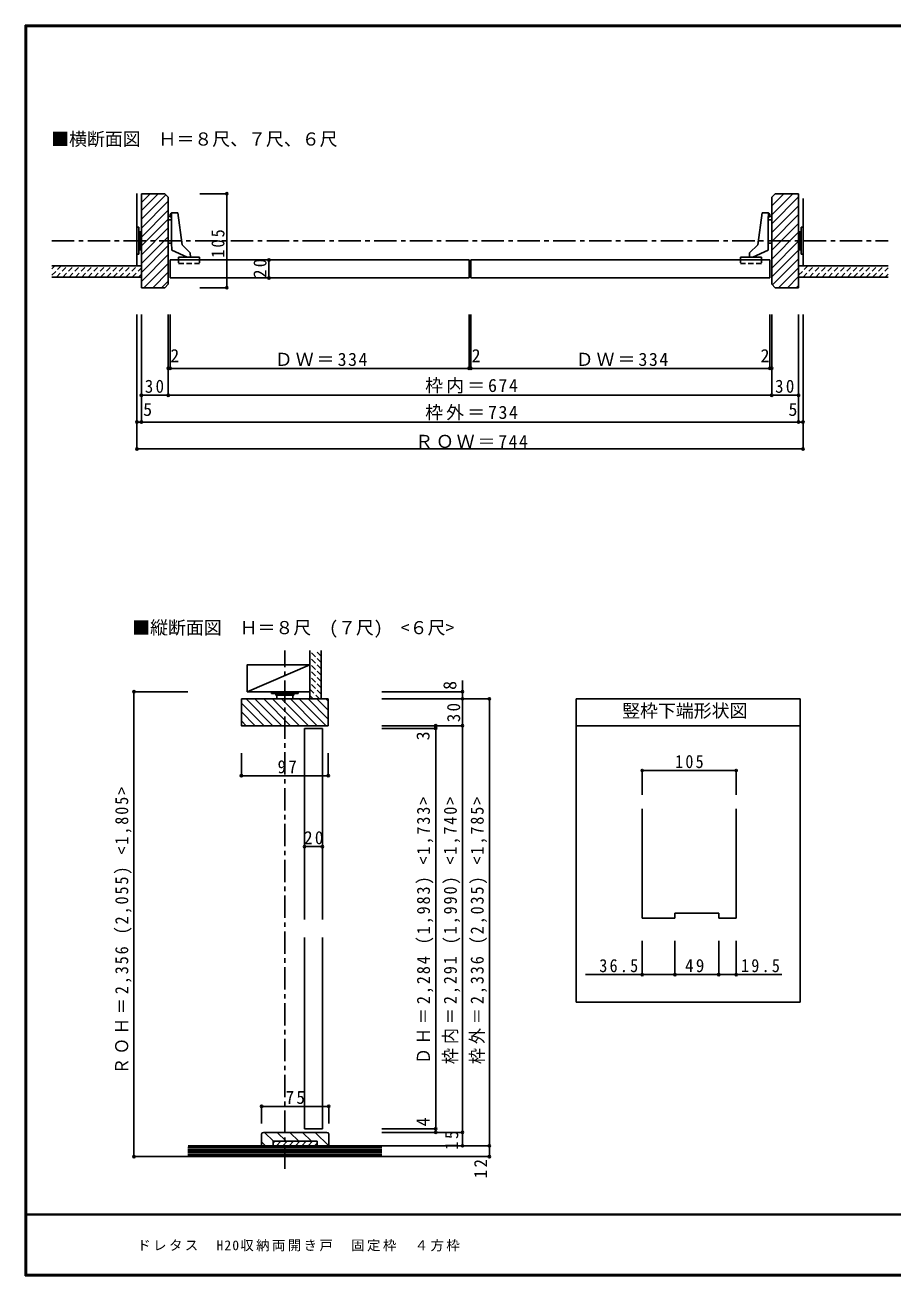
# Model space of a CAD drawing. Units: millimetres at full size, sheet at 1:5. Extents: x -973 to 977, y -718 to 696.
# Drawn here: x -973 to -4, y -701 to 696 of the extents above; entities that cross this region are included whole.
import ezdxf
from ezdxf.enums import TextEntityAlignment as Align

# ---------------------------------------------------------------- set-up
doc = ezdxf.new("R2010")
doc.units = ezdxf.units.MM
doc.header["$LTSCALE"] = 5
doc.header["$PDMODE"] = 32
doc.header["$PDSIZE"] = 2.5
doc.linetypes.add('CHAIN1', pattern=[8, 5, -1, 1, -1])
doc.linetypes.add('DASHED1', pattern=[1.8, 1.2, -0.6])
for name, color, linetype in [('0-0_補助線', 3, 'Continuous'), ('0-1_通り芯', 4, 'CHAIN1'), ('0-3_仕上げ', 2, 'Continuous'), ('0-4_枠', 3, 'Continuous'), ('0-6_扉', 6, 'Continuous'), ('0-7_金物', 7, 'Continuous'), ('0-A_文字', 7, 'Continuous'), ('0-B_寸法', 7, 'Continuous'), ('0-C_ハッチ', 4, 'DASHED1'), ('F-1_枠', 6, 'Continuous'), ('F-A_文字', 7, 'Continuous')]:
    doc.layers.add(name, color=color, linetype=linetype)
doc.styles.add('ＭＳ ゴシック', font='')
doc.styles.get('ＭＳ ゴシック').set_extended_font_data('MS Gothic')

msp = doc.modelspace()

# ---------------------------------------------------------------- linework, layer by layer
at = {"layer": '0-0_補助線'}
for p, q in [((-709.139, -542.5), (-709.139, -555.5)), ((-707.139, -540.5), (-636.139, -540.5)), ((-705.681, -540.5), (-695.681, -550.5)), ((-691.539, -540.5), (-681.539, -550.5)), ((-677.397, -540.5), (-667.397, -550.5)), ((-663.255, -540.5), (-653.255, -550.5)), ((-649.113, -540.5), (-634.113, -555.5)), ((-634.139, -542.5), (-634.139, -555.5)), ((-709.139, -551.184), (-704.824, -555.5))]:
    msp.add_line(p, q, dxfattribs=at)
at = {"layer": '0-0_補助線', "color": 7}
for p, q in [((-696.139, -550.5), (-696.139, -555.5)), ((-694.645, -550.5), (-696.139, -551.994)), ((-687.574, -550.5), (-692.574, -555.5)), ((-680.503, -550.5), (-685.503, -555.5)), ((-673.432, -550.5), (-678.432, -555.5)), ((-666.361, -550.5), (-671.361, -555.5)), ((-659.29, -550.5), (-664.29, -555.5)), ((-652.219, -550.5), (-657.219, -555.5)), ((-647.139, -552.491), (-650.148, -555.5))]:
    msp.add_line(p, q, dxfattribs=at)
msp.add_lwpolyline([(-696.139, -550.5), (-647.139, -550.5), (-647.139, -555.5)], dxfattribs=at)
at = {"layer": '0-0_補助線'}
for centre, start, end in [((-707.139, -542.5), 90, 180), ((-636.139, -542.5), 0, 90)]:
    msp.add_arc(centre, 2, start, end, dxfattribs=at)
at = {"layer": '0-1_通り芯'}
for p, q in [((-943.333, 455), (-9.333, 455)), ((-683.139, -581.082), (-683.139, -2.5))]:
    msp.add_line(p, q, dxfattribs=at)
at = {"layer": '0-3_仕上げ', "color": 3}
for p, q in [((-848.333, 427), (-848.333, 507.749)), ((-104.333, 427), (-104.333, 502.313))]:
    msp.add_line(p, q, dxfattribs=at)
at = {"layer": '0-3_仕上げ'}
for p, q in [((-843.333, 427), (-943.333, 427)), ((-109.333, 427), (-9.333, 427)), ((-843.333, 414.5), (-943.333, 414.5)), ((-109.333, 414.5), (-9.333, 414.5)), ((-655.139, -56.5), (-655.139, -2.5)), ((-642.639, -56.5), (-642.639, -2.5)), ((-791.118, -555.5), (-574.639, -555.5)), ((-791.639, -567.5), (-574.639, -567.5))]:
    msp.add_line(p, q, dxfattribs=at)
at = {"layer": '0-3_仕上げ', "color": 7}
for p, q in [((-791.639, -557.5), (-574.639, -557.5)), ((-791.639, -559.5), (-574.639, -559.5)), ((-574.639, -561.5), (-791.639, -561.5)), ((-574.639, -563.5), (-791.639, -563.5)), ((-574.639, -565.5), (-791.639, -565.5))]:
    msp.add_line(p, q, dxfattribs=at)
at = {"layer": '0-3_仕上げ', "color": 4}
for points in [[(-655.139, -48.5), (-655.139, -18.5), (-725.139, -18.5), (-725.139, -48.5)], [(-655.139, -18.5), (-725.139, -48.5), (-655.139, -48.5)]]:
    msp.add_lwpolyline(points, dxfattribs=at)
at = {"layer": '0-4_枠'}
for p, q in [((-817.333, 507.5), (-843.333, 507.5)), ((-843.333, 402.5), (-843.333, 507.5)), ((-817.333, 507.5), (-813.333, 503.5)), ((-813.333, 406.5), (-813.333, 503.5)), ((-135.333, 507.5), (-139.333, 503.5)), ((-139.333, 406.5), (-139.333, 503.5)), ((-135.333, 507.5), (-109.333, 507.5)), ((-109.333, 402.5), (-109.333, 507.5)), ((-813.333, 406.5), (-817.333, 402.5)), ((-817.333, 402.5), (-843.333, 402.5)), ((-634.639, -56.5), (-731.639, -56.5)), ((-634.639, -56.5), (-634.639, -86.5)), ((-357.639, -56.5), (-107.639, -56.5)), ((-357.639, -395.005), (-357.639, -56.5)), ((-107.639, -395.005), (-107.639, -56.5)), ((-357.639, -86.5), (-107.639, -86.5)), ((-283.955, -179.109), (-283.955, -301.475)), ((-178.955, -179.109), (-178.955, -301.475)), ((-283.955, -301.475), (-247.455, -301.475)), ((-247.455, -295.775), (-247.455, -301.475)), ((-247.455, -295.775), (-198.455, -295.775)), ((-198.455, -295.775), (-198.455, -301.475)), ((-198.455, -301.475), (-178.955, -301.475)), ((-107.639, -395.005), (-357.639, -395.005)), ((-634.139, -555.5), (-709.139, -555.5))]:
    msp.add_line(p, q, dxfattribs=at)
at = {"layer": '0-4_枠', "color": 4}
for p, q in [((-283.955, -136.488), (-178.955, -136.488)), ((-283.955, -136.488), (-283.955, -163.621)), ((-178.955, -136.488), (-178.955, -163.621)), ((-283.955, -364.324), (-283.955, -326.566)), ((-247.455, -364.324), (-247.455, -326.566)), ((-198.455, -364.324), (-198.455, -326.566)), ((-178.955, -364.324), (-178.955, -326.566)), ((-247.455, -364.324), (-347.222, -364.324)), ((-198.455, -364.324), (-247.455, -364.324)), ((-128.033, -364.324), (-198.455, -364.324))]:
    msp.add_line(p, q, dxfattribs=at)
at = {"layer": '0-4_枠'}
for points in [[(-139.333, 406.5), (-135.333, 402.5), (-109.333, 402.5)], [(-731.639, -56.5), (-731.639, -86.5), (-634.639, -86.5)]]:
    msp.add_lwpolyline(points, dxfattribs=at)
at = {"layer": '0-4_枠', "color": 7}
for p in [(-283.955, -136.488), (-178.955, -136.488), (-283.955, -364.324), (-247.455, -364.324), (-198.455, -364.324), (-178.955, -364.324)]:
    msp.add_point(p, dxfattribs=at)
at = {"layer": '0-6_扉'}
for p, q in [((-811.333, 433.5), (-477.333, 433.5)), ((-811.333, 433.5), (-811.333, 413.5)), ((-477.333, 433.5), (-477.333, 413.5)), ((-475.333, 433.5), (-141.333, 433.5)), ((-475.333, 433.5), (-475.333, 413.5)), ((-141.333, 433.5), (-141.333, 413.5)), ((-811.333, 413.5), (-477.333, 413.5)), ((-475.333, 413.5), (-141.333, 413.5)), ((-641.139, -89.5), (-661.139, -89.5)), ((-661.139, -303), (-661.139, -89.5)), ((-641.139, -303), (-641.139, -89.5)), ((-661.139, -536.5), (-661.139, -323)), ((-641.139, -536.5), (-641.139, -323)), ((-661.139, -536.5), (-641.139, -536.5))]:
    msp.add_line(p, q, dxfattribs=at)
at = {"layer": '0-7_金物'}
for p, q in [((-813.333, 478.241), (-813.333, 452.341)), ((-813.333, 478.241), (-809.583, 478.241)), ((-811.351, 484.603), (-811.566, 481.809)), ((-810.139, 481.572), (-811.566, 481.809)), ((-811.351, 484.603), (-809.724, 485.823)), ((-802.733, 486.242), (-809.732, 486.291)), ((-809.732, 486.291), (-809.583, 478.241)), ((-809.583, 452.341), (-809.583, 478.241)), ((-802.733, 486.242), (-797.813, 450.251)), ((-149.934, 486.242), (-154.854, 450.251)), ((-149.934, 486.242), (-142.934, 486.291)), ((-142.934, 486.291), (-143.083, 478.241)), ((-139.333, 478.241), (-143.083, 478.241)), ((-143.083, 452.341), (-143.083, 478.241)), ((-141.315, 484.603), (-142.943, 485.823)), ((-142.527, 481.572), (-141.1, 481.809)), ((-141.315, 484.603), (-141.1, 481.809)), ((-139.333, 478.241), (-139.333, 452.341)), ((-848.333, 470), (-846.333, 470)), ((-848.333, 470), (-848.333, 440)), ((-846.333, 470), (-846.333, 440)), ((-846.333, 465), (-844.333, 465)), ((-844.333, 465), (-844.333, 445)), ((-844.333, 464), (-843.333, 464)), ((-108.333, 464), (-109.333, 464)), ((-106.333, 465), (-108.333, 465)), ((-108.333, 445), (-108.333, 465)), ((-106.333, 440), (-106.333, 470)), ((-104.333, 470), (-106.333, 470)), ((-104.333, 440), (-104.333, 470)), ((-813.333, 452.341), (-809.58, 452.341)), ((-809.532, 444.484), (-809.583, 452.791)), ((-797.813, 450.251), (-788.719, 441.562)), ((-154.854, 450.251), (-163.947, 441.562)), ((-143.134, 444.484), (-143.083, 452.791)), ((-139.333, 452.341), (-143.086, 452.341)), ((-848.333, 440), (-846.333, 440)), ((-846.333, 445), (-844.333, 445)), ((-844.333, 446), (-843.333, 446)), ((-792.354, 436.5), (-809.532, 444.484)), ((-801.941, 436.5), (-778.391, 436.5)), ((-788.719, 441.562), (-788.478, 436.5)), ((-150.726, 436.5), (-174.276, 436.5)), ((-163.947, 441.562), (-164.188, 436.5)), ((-160.313, 436.5), (-143.134, 444.484)), ((-108.333, 446), (-109.333, 446)), ((-106.333, 445), (-108.333, 445)), ((-104.333, 440), (-106.333, 440)), ((-668.139, -48.5), (-698.139, -48.5)), ((-698.139, -48.5), (-698.139, -50.5)), ((-668.139, -50.5), (-698.139, -50.5)), ((-693.139, -50.5), (-693.139, -52.5)), ((-673.139, -52.5), (-693.139, -52.5)), ((-692.139, -56.5), (-692.139, -52.5)), ((-674.139, -52.5), (-674.139, -56.5)), ((-673.139, -50.5), (-673.139, -52.5)), ((-668.139, -48.5), (-668.139, -50.5))]:
    msp.add_line(p, q, dxfattribs=at)
at = {"layer": '0-7_金物', "linetype": 'DASHED1'}
for p, q in [((-801.941, 436.5), (-801.941, 429.51)), ((-778.391, 436.5), (-778.391, 429.51)), ((-174.276, 436.5), (-174.276, 429.51)), ((-150.726, 436.5), (-150.726, 429.51)), ((-801.941, 429.51), (-778.391, 429.51)), ((-150.726, 429.51), (-174.276, 429.51))]:
    msp.add_line(p, q, dxfattribs=at)
at = {"layer": '0-7_金物'}
for points in [[(-810.139, 481.572), (-810.139, 482.784), (-809.672, 483.018)], [(-142.527, 481.572), (-142.527, 482.784), (-142.995, 483.018)]]:
    msp.add_lwpolyline(points, dxfattribs=at)
at = {"layer": '0-B_寸法', "color": 4}
for p, q in [((-712.798, 433.5), (-700.904, 433.5)), ((-700.904, 433.5), (-700.904, 413.5)), ((-712.798, 413.5), (-700.904, 413.5)), ((-777.899, 402.5), (-747.899, 402.5)), ((-848.333, 222.5), (-848.333, 372.5)), ((-843.333, 372.5), (-843.333, 252.5)), ((-813.333, 372.5), (-813.333, 282.5)), ((-811.333, 312.5), (-811.333, 372.5)), ((-477.333, 312.5), (-477.333, 372.5)), ((-475.333, 312.5), (-475.333, 372.5)), ((-141.333, 312.5), (-141.333, 372.5)), ((-139.333, 312.5), (-139.333, 372.5)), ((-139.333, 372.5), (-139.333, 282.5)), ((-109.333, 372.5), (-109.333, 252.5)), ((-139.333, 312.5), (-813.333, 312.5)), ((-843.333, 282.5), (-109.333, 282.5)), ((-848.333, 252.5), (-104.333, 252.5)), ((-484.639, -56.5), (-484.639, -36.151)), ((-851.639, -48.5), (-791.639, -48.5)), ((-851.639, -567.5), (-851.639, -48.5)), ((-484.639, -48.5), (-574.639, -48.5)), ((-574.639, -56.5), (-454.639, -56.5)), ((-484.639, -56.5), (-574.639, -56.5)), ((-454.639, -56.5), (-530.639, -56.5)), ((-484.639, -555.5), (-484.639, -56.5)), ((-454.639, -555.5), (-454.639, -56.5)), ((-514.639, -86.5), (-574.639, -86.5)), ((-514.639, -89.5), (-574.639, -89.5)), ((-514.639, -86.5), (-484.639, -86.5)), ((-514.639, -86.5), (-514.639, -89.5)), ((-514.639, -536.5), (-514.639, -89.5)), ((-731.639, -116.96), (-731.639, -142.331)), ((-634.639, -116.96), (-634.639, -142.331)), ((-634.639, -142.331), (-731.639, -142.331)), ((-661.139, -210.585), (-661.139, -221.5)), ((-641.139, -221.5), (-661.139, -221.5)), ((-641.139, -210.585), (-641.139, -221.5)), ((-709.138, -530.583), (-709.138, -511.445)), ((-634.139, -511.445), (-709.138, -511.445)), ((-634.139, -530.583), (-634.139, -511.445)), ((-514.639, -536.5), (-574.639, -536.5)), ((-574.639, -540.5), (-484.639, -540.5)), ((-514.639, -540.5), (-574.639, -540.5)), ((-514.639, -540.5), (-514.639, -536.5)), ((-574.639, -555.5), (-484.639, -555.5)), ((-454.639, -555.5), (-574.639, -555.5)), ((-514.639, -555.5), (-454.639, -555.5)), ((-454.639, -555.5), (-454.639, -567.5)), ((-851.639, -567.5), (-791.639, -567.5)), ((-454.639, -567.5), (-574.639, -567.5))]:
    msp.add_line(p, q, dxfattribs=at)
for points in [[(-777.899, 507.5), (-747.899, 507.5), (-747.899, 402.5)], [(-848.333, 222.5), (-104.333, 222.5), (-104.333, 372.5)]]:
    msp.add_lwpolyline(points, dxfattribs=at)
at = {"layer": '0-B_寸法'}
for p in [(-747.899, 507.5), (-700.904, 433.5), (-700.904, 413.5), (-747.899, 402.5), (-813.333, 312.5), (-811.333, 312.5), (-477.333, 312.5), (-475.333, 312.5), (-141.333, 312.5), (-139.333, 312.5), (-843.333, 282.5), (-813.333, 282.5), (-139.333, 282.5), (-109.333, 282.5), (-848.333, 252.5), (-843.333, 252.5), (-109.333, 252.5), (-104.333, 252.5), (-848.333, 222.5), (-104.333, 222.5), (-851.639, -48.5), (-484.639, -48.5), (-484.639, -56.5), (-454.639, -56.5), (-454.639, -56.5), (-514.639, -86.5), (-514.639, -89.5), (-484.639, -86.5), (-731.639, -142.331), (-634.639, -142.331), (-661.139, -221.5), (-641.139, -221.5), (-709.138, -511.445), (-634.139, -511.445), (-514.639, -536.5), (-514.639, -540.5), (-484.639, -540.5), (-484.639, -540.5), (-484.639, -555.5), (-484.639, -555.5), (-454.639, -555.5), (-851.639, -567.5), (-454.639, -567.5)]:
    msp.add_point(p, dxfattribs=at)
at = {"layer": '0-C_ハッチ', "linetype": 'Continuous'}
for p, q in [((-843.333, 488.85), (-824.683, 507.5)), ((-843.333, 497.588), (-833.421, 507.5)), ((-843.333, 478.951), (-816.059, 506.225)), ((-139.333, 493.774), (-125.607, 507.5)), ((-139.333, 483.874), (-115.707, 507.5)), ((-139.333, 473.975), (-109.333, 503.975)), ((-843.333, 469.051), (-813.333, 499.051)), ((-843.333, 459.152), (-813.333, 489.152)), ((-139.333, 464.075), (-109.333, 494.075)), ((-843.333, 449.252), (-813.333, 479.252)), ((-139.333, 454.176), (-109.333, 484.176)), ((-843.333, 439.353), (-813.333, 469.353)), ((-139.333, 444.276), (-109.333, 474.276)), ((-139.333, 434.377), (-109.333, 464.377)), ((-843.333, 429.453), (-813.333, 459.453)), ((-843.333, 419.554), (-813.333, 449.554)), ((-139.333, 424.477), (-109.333, 454.477)), ((-843.333, 409.654), (-813.333, 439.654)), ((-139.333, 414.578), (-109.333, 444.578)), ((-138.422, 405.589), (-109.333, 434.678)), ((-840.588, 402.5), (-813.333, 429.755)), ((-830.688, 402.5), (-813.333, 419.855)), ((-131.612, 402.5), (-109.333, 424.779)), ((-820.789, 402.5), (-813.333, 409.956)), ((-121.712, 402.5), (-109.333, 414.879)), ((-111.813, 402.5), (-109.333, 404.98)), ((-706.367, -86.5), (-731.639, -61.228)), ((-696.468, -86.5), (-726.468, -56.5)), ((-686.568, -86.5), (-716.568, -56.5)), ((-676.669, -86.5), (-706.669, -56.5)), ((-666.769, -86.5), (-696.769, -56.5)), ((-656.87, -86.5), (-686.87, -56.5)), ((-646.97, -86.5), (-676.97, -56.5)), ((-637.071, -86.5), (-667.071, -56.5)), ((-634.639, -79.032), (-657.171, -56.5)), ((-634.639, -69.133), (-647.272, -56.5)), ((-634.639, -59.233), (-637.372, -56.5)), ((-716.267, -86.5), (-731.639, -71.128)), ((-726.166, -86.5), (-731.639, -81.027))]:
    msp.add_line(p, q, dxfattribs=at)
at = {"layer": '0-C_ハッチ'}
for p, q in [((-943.333, 423.647), (-939.981, 427)), ((-943.333, 416.576), (-932.91, 427)), ((-938.339, 414.5), (-925.839, 427)), ((-931.268, 414.5), (-918.768, 427)), ((-924.197, 414.5), (-911.696, 427)), ((-917.125, 414.5), (-904.625, 427)), ((-910.054, 414.5), (-897.554, 427)), ((-902.983, 414.5), (-890.483, 427)), ((-895.912, 414.5), (-883.412, 427)), ((-888.841, 414.5), (-876.341, 427)), ((-881.77, 414.5), (-869.27, 427)), ((-874.699, 414.5), (-862.199, 427)), ((-867.628, 414.5), (-855.128, 427)), ((-860.557, 414.5), (-848.057, 427)), ((-853.486, 414.5), (-843.333, 424.653)), ((-109.333, 416.574), (-98.907, 427)), ((-104.336, 414.5), (-91.836, 427)), ((-97.265, 414.5), (-84.765, 427)), ((-90.194, 414.5), (-77.694, 427)), ((-83.123, 414.5), (-70.623, 427)), ((-76.052, 414.5), (-63.552, 427)), ((-68.981, 414.5), (-56.48, 427)), ((-61.91, 414.5), (-49.409, 427)), ((-54.838, 414.5), (-42.338, 427)), ((-47.767, 414.5), (-35.267, 427)), ((-40.696, 414.5), (-28.196, 427)), ((-33.625, 414.5), (-21.125, 427)), ((-26.554, 414.5), (-14.054, 427)), ((-19.483, 414.5), (-9.333, 424.65)), ((-846.415, 414.5), (-843.333, 417.581)), ((-12.412, 414.5), (-9.333, 417.579)), ((-642.639, -15.84), (-655.139, -3.34)), ((-642.639, -22.911), (-655.139, -10.412)), ((-642.639, -8.769), (-648.908, -2.5)), ((-642.639, -29.982), (-655.139, -17.483)), ((-642.639, -37.054), (-655.139, -24.554)), ((-642.639, -44.125), (-655.139, -31.625)), ((-642.639, -51.196), (-655.139, -38.696)), ((-644.406, -56.5), (-655.139, -45.767)), ((-651.477, -56.5), (-655.139, -52.838))]:
    msp.add_line(p, q, dxfattribs=at)
at = {"layer": 'F-1_枠'}
for p, q in [((-973.347, 695.833), (-973.347, -700.833)), ((-973.347, 695.833), (976.653, 695.833)), ((-973.347, 695), (976.653, 695)), ((-973.347, 694.167), (976.653, 694.167)), ((-972.514, 695.833), (-972.514, -700.833)), ((-971.68, 695.833), (-971.68, -700.833)), ((976.653, -631.667), (-973.347, -631.667)), ((976.653, -632.5), (-973.347, -632.5)), ((976.653, -699.167), (-973.347, -699.167)), ((976.653, -700), (-973.347, -700)), ((976.653, -700.833), (-973.347, -700.833))]:
    msp.add_line(p, q, dxfattribs=at)

# ---------------------------------------------------------------- texts
at = {"layer": '0-4_枠', "color": 7, "style": 'ＭＳ ゴシック'}
msp.add_text('竪枠下端形状図', height=14.66, dxfattribs=at).set_placement((-306.389, -81.5), align=Align.BOTTOM_LEFT)
at = {"layer": '0-4_枠', "color": 7, "char_height": 14.66, "attachment_point": 7, "style": 'ＭＳ ゴシック'}
for s, insert in [('\\T1.27;\\W0.9;105', (-247.144, -133.988)), ('\\T1.28;\\W0.9;36.5', (-331.892, -361.824)), ('\\T1.27;\\W0.95;49', (-236.08, -361.824)), ('\\T1.28;\\W0.9;19.5', (-173.634, -361.824))]:
    msp.add_mtext(s, dxfattribs=dict(at, insert=insert))
at = {"layer": '0-A_文字', "style": 'ＭＳ ゴシック'}
for s, p in [('■横断面図\u3000Ｈ＝８尺、７尺、６尺', (-944.174, 556.823)), ('■縦断面図\u3000Ｈ＝８尺\u3000(７尺)\u3000<６尺>', (-853.604, 11.321))]:
    msp.add_text(s, height=14.66, dxfattribs=at).set_placement(p, align=Align.BOTTOM_LEFT)
at = {"layer": '0-B_寸法', "style": 'ＭＳ ゴシック'}
for s, p in [('2', (-811.046, 315)), ('2', (-474.472, 315)), ('2', (-151.774, 315)), ('5', (-841.384, 255)), ('5', (-120.6, 255))]:
    msp.add_text(s, height=14.66, dxfattribs=at).set_placement(p, align=Align.BOTTOM_LEFT)
for s, p in [('8', (-487.139, -46.475)), ('3', (-517.139, -102.78)), ('4', (-517.139, -533.824))]:
    msp.add_text(s, height=14.66, rotation=90, dxfattribs=at).set_placement(p, align=Align.BOTTOM_LEFT)
at = {"layer": '0-B_寸法', "char_height": 14.66, "attachment_point": 7, "rotation": 90, "style": 'ＭＳ ゴシック'}
for s, insert in [('\\T1.27;\\W0.9;105', (-750.399, 436)), ('\\T1.27;\\W0.95;20', (-703.404, 413.375)), ('\\T1.27;\\W0.95;30', (-487.139, -82.587)), ('\\T1.24;\\W0.9;ＲＯＨ＝2,356\\~(2,055)\\~<1,805>', (-854.139, -475.5)), ('\\T1.24;\\W0.9;ＤＨ＝2,284\\~(1,983)\\~<1,733>', (-517.139, -464.25)), ('\\T1.24;\\W0.9;枠内＝2,291\\~(1,990)\\~<1,740>', (-487.139, -464.25)), ('\\T1.24;\\W0.9;枠外＝2,336\\~(2,035)\\~<1,785>', (-457.139, -464.25)), ('\\T1.27;\\W0.95;15', (-489.286, -560.007)), ('\\T1.27;\\W0.95;12', (-457.139, -591.784))]:
    msp.add_mtext(s, dxfattribs=dict(at, insert=insert))
at = {"layer": '0-B_寸法', "char_height": 14.66, "attachment_point": 7, "style": 'ＭＳ ゴシック'}
for s, insert in [('\\T1.17;ＤＷ＝334', (-694.333, 315)), ('\\T1.17;ＤＷ＝334', (-358.333, 315)), ('\\T1.27;\\W0.95;30', (-839.583, 285)), ('\\T1.17;枠内＝674', (-526.333, 284.5)), ('\\T1.27;\\W0.95;30', (-135.583, 285)), ('\\T1.17;枠外＝734', (-526.333, 254.5)), ('\\T1.16;ＲＯＷ＝744', (-537.583, 223.37)), ('\\T1.27;\\W0.95;97', (-691.264, -139.831)), ('\\T1.27;\\W0.95;20', (-661.639, -219)), ('\\T1.27;\\W0.95;75', (-682.263, -508.945))]:
    msp.add_mtext(s, dxfattribs=dict(at, insert=insert))
at = {"layer": 'F-A_文字', "insert": (-847.938, -673.333), "char_height": 11, "attachment_point": 7, "style": 'ＭＳ ゴシック'}
msp.add_mtext('\\T1.18;ドレタス\u3000H20収納両開き戸\u3000固定枠\u3000４方枠', dxfattribs=at)

doc.saveas('drawing.dxf')
